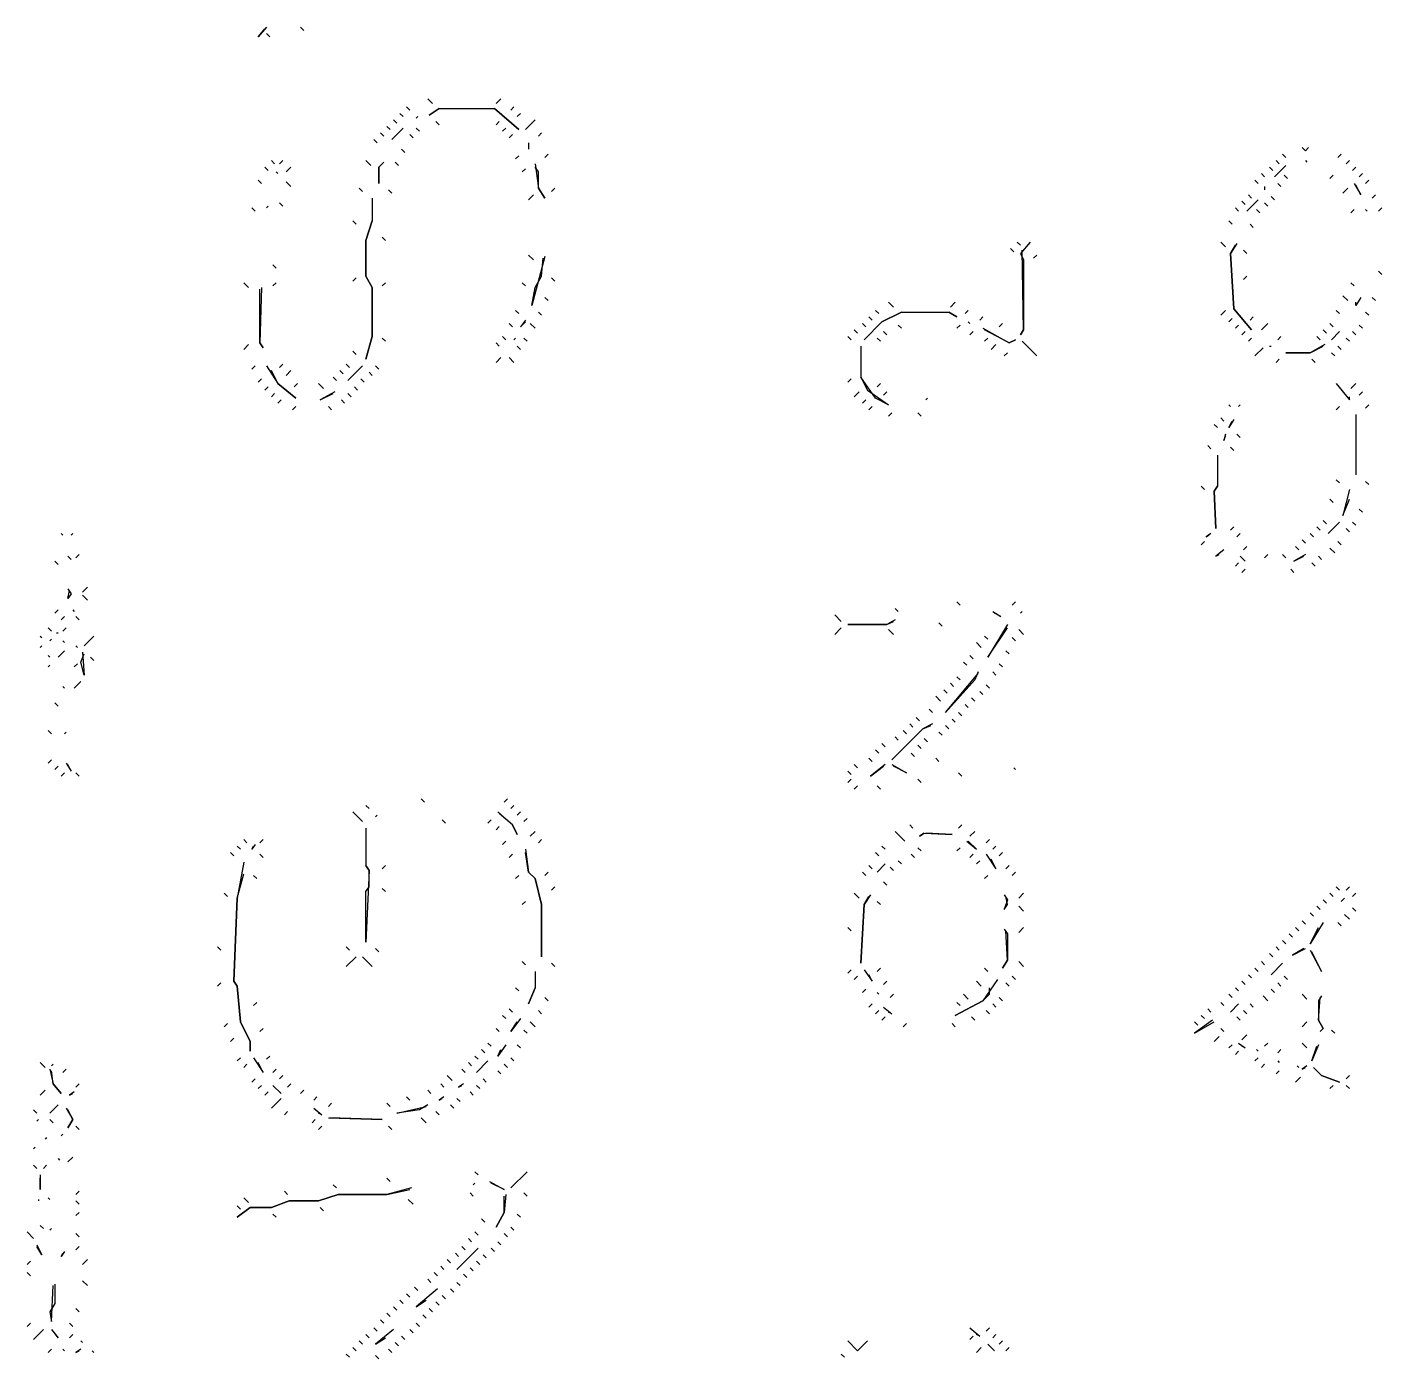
# Model space of a CAD drawing. Extents: x 1 to 2775, y -31 to 2075.
# Drawn here: x 538.8 to 677.5, y 503.7 to 640 of the extents above; entities that cross this region are included whole.
import ezdxf

# ---------------------------------------------------------------- set-up
doc = ezdxf.new("R2010")
doc.units = 0
doc.layers.add('LINEWORK', color=4, linetype='CONTINUOUS')

msp = doc.modelspace()

# ---------------------------------------------------------------- linework, layer by layer
at = {"layer": 'LINEWORK'}
for points in [[(563.3333, 640), (562.5, 639), (563.1667, 639.8333)], [(563.3333, 639.3333), (563.6667, 639)], [(566.8333, 640), (567.1667, 639.6667)], [(579.8333, 632.6667), (580.3333, 632.1667)], [(587.3333, 632.6667), (586.8333, 632.1667)], [(577, 631.1667), (577.3333, 630.8333)], [(577.6667, 631.8333), (578, 631.5)], [(581, 631.6667), (580, 631), (581, 631.6667), (586.6667, 631.6667), (589.1667, 629.5), (586.6667, 631.6667)], [(588.6667, 631.8333), (588.3333, 631.5)], [(589.3333, 631.1667), (589, 630.8333)], [(575.6667, 629.8333), (576, 629.5)], [(577.3333, 629.6667), (576.1667, 628.5)], [(576.3333, 630.5), (576.6667, 630.1667)], [(578.8333, 630.8333), (578.6667, 630.6667)], [(578.6667, 629.6667), (579, 629.3333)], [(580.6667, 630.3333), (581, 630)], [(587.1667, 630.3333), (586.8333, 630)], [(587.8333, 629.6667), (587.5, 629.3333)], [(590.8333, 630.5), (589.8333, 629.5)], [(574.3333, 628.5), (574.6667, 628.1667)], [(575, 629.1667), (575.3333, 628.8333)], [(578, 629), (578.3333, 628.6667)], [(588.5, 629), (588.1667, 628.6667)], [(590.1667, 628.1667), (590.1667, 627.5)], [(591.5, 629.1667), (591.1667, 628.8333)], [(577.1667, 627.5), (577.5, 627.1667)], [(589.1667, 626.8333), (588.8333, 626.5)], [(592.1667, 627), (591.8333, 626.6667)], [(667.3333, 627), (667.6667, 626.6667)], [(669.3333, 627.6667), (669.6667, 627.3333), (670, 627.6667), (669.6667, 627.3333)], [(673.3333, 627), (673, 626.6667)], [(563.1667, 625.6667), (563.5, 625.3333)], [(563.8333, 626.3333), (564.1667, 626)], [(565, 626.3333), (564.6667, 626)], [(565.8333, 625.6667), (565.3333, 625.1667)], [(573.5, 626.3333), (574, 625.8333)], [(575.3333, 626.1667), (574.8333, 625.6667), (574.8333, 624), (574.8333, 625.6667)], [(576.5, 626.1667), (576.8333, 625.8333)], [(589.8333, 625.5), (589.5, 625.1667)], [(590.8333, 626), (591.1667, 623.5), (591.8333, 622.5), (591.1667, 623.5), (591.1667, 625.1667), (590.8333, 625.6667)], [(666, 625.6667), (666.3333, 625.3333)], [(667.6667, 625.8333), (666.5, 624.6667)], [(666.6667, 626.3333), (667, 626)], [(669.6667, 626.3333), (669.8333, 626.1667)], [(674.1667, 626.3333), (673.8333, 626)], [(674.8333, 625.6667), (674.5, 625.3333)], [(562.5, 624.3333), (562.8333, 624)], [(564.3333, 625.1667), (564.5, 625)], [(565.3333, 624.1667), (565.8333, 623.6667)], [(664.5, 624.3333), (664.8333, 624)], [(665.1667, 625), (665.5, 624.6667)], [(667.5, 624.8333), (667.8333, 624.5)], [(672.5, 624.8333), (672.1667, 624.5)], [(675.5, 625), (675.1667, 624.6667)], [(676.1667, 624.3333), (675.8333, 624)], [(572.8333, 623.5), (573.1667, 623.1667)], [(575.8333, 623.3333), (576.1667, 623)], [(590.6667, 622.8333), (590.1667, 622.3333)], [(592.8333, 623.5), (592.5, 623.1667)], [(663.8333, 622.8333), (664.1667, 622.5)], [(665.5, 623.6667), (665.5, 623.3333)], [(666.1667, 622.6667), (666.5, 622.3333)], [(666.8333, 624), (667.1667, 623.6667)], [(674, 623.5), (673.5, 623)], [(674.6667, 624), (675.3333, 622.8333), (674.8333, 623.8333)], [(676.8333, 622.8333), (676.5, 622.5)], [(561.8333, 621.5), (562.1667, 621.1667)], [(563.5, 621.6667), (563.3333, 621.5)], [(564.6667, 622), (565, 621.6667)], [(574.1667, 622.5), (574.1667, 620.1667), (573.5, 618.1667), (573.5, 614.5), (574.1667, 613.3333), (574.1667, 608.3333), (573.5, 606), (574.1667, 608.3333), (574.1667, 613.3333), (573.5, 614.5), (573.5, 618.1667), (574.1667, 620.1667)], [(662.5, 621.5), (662.8333, 621.1667)], [(663.1667, 622.1667), (663.5, 621.8333)], [(664.8333, 622.3333), (663.6667, 621.1667)], [(664.6667, 621.3333), (665, 621)], [(665.5, 622), (665.8333, 621.6667)], [(674.6667, 621.3333), (674.3333, 621)], [(675.8333, 621.3333), (676, 621.1667)], [(677.5, 621.5), (677.1667, 621.1667)], [(572.1667, 620.1667), (572.5, 619.8333)], [(661.8333, 620.1667), (662.1667, 619.8333)], [(575.1667, 618.5), (575.5, 618.1667)], [(664, 619.8333), (664.3333, 619.5)], [(639.5, 617.3333), (639.8333, 617)], [(640.1667, 618), (640.5, 617.6667)], [(641.5, 618), (640.5, 616.8333), (640.8333, 616.1667), (640.8333, 609), (640.5, 608.5), (640.8333, 609), (640.6667, 617.1667)], [(661, 618), (661.5, 617.5)], [(662.6667, 617.8333), (662, 616.8333), (662.3333, 611.1667), (664.1667, 609), (662.3333, 611.1667), (662, 616.8333), (662.5, 617.6667)], [(663.3333, 617.1667), (663.6667, 616.8333)], [(590.1667, 616.6667), (590.6667, 616.1667)], [(591.8333, 616.5), (590.5, 611.5), (590.8333, 613.3333), (591.5, 614.5), (591.6667, 616.3333)], [(642.1667, 616.6667), (641.8333, 616.3333)], [(564, 615.6667), (564.3333, 615.3333)], [(572.5, 614.3333), (572.1667, 614)], [(592.5, 614.3333), (592.8333, 614)], [(663.6667, 614.5), (663.3333, 614.1667)], [(677.1667, 615), (677.5, 614.6667)], [(561, 613.8333), (561.5, 613.3333)], [(562.8333, 613.3333), (562.6667, 607.6667), (563, 607.1667), (562.6667, 607.6667), (562.6667, 613.1667)], [(564.3333, 613.8333), (564, 613.5)], [(575.5, 613.8333), (575.1667, 613.5)], [(589.5, 613.8333), (589.8333, 613.5)], [(674.3333, 613.8333), (674.6667, 613.5)], [(591.8333, 612.3333), (592.1667, 612)], [(627, 611.8333), (627.5, 611.3333)], [(633.8333, 611.8333), (633.3333, 611.3333)], [(673.5, 612.5), (674, 612)], [(675.3333, 612.3333), (674.8333, 611.5), (674.8333, 611.8333)], [(676.5, 612.3333), (676.8333, 612)], [(588.8333, 611), (589.1667, 610.6667)], [(591.1667, 610.8333), (591.5, 610.5)], [(628.3333, 610.8333), (626.3333, 609.8333), (624.5, 608), (626.3333, 609.8333), (628.3333, 610.8333), (633.1667, 610.8333), (634, 610.3333), (633.1667, 610.8333)], [(625, 610.3333), (625.3333, 610)], [(625.6667, 611), (626, 610.6667)], [(635.1667, 611), (634.8333, 610.6667)], [(636.6667, 610.3333), (636.3333, 610)], [(661.5, 611), (661, 610.5)], [(662.1667, 610.1667), (661.8333, 609.8333)], [(664.3333, 610.3333), (664, 610)], [(672.8333, 611), (673.1667, 610.6667)], [(675.8333, 610.8333), (676.1667, 610.5)], [(588.1667, 609.6667), (588.5, 609.3333)], [(589.8333, 610), (589.3333, 609.3333), (589.8333, 609.8333)], [(590.3333, 609.6667), (590.8333, 609.1667)], [(623.5, 609), (623.8333, 608.6667)], [(624.3333, 609.6667), (624.6667, 609.3333)], [(626.5, 608.8333), (626.8333, 608.5)], [(628, 609.5), (628.3333, 609.1667)], [(634.3333, 609.5), (634, 609.1667)], [(635.1667, 609.8333), (635.3333, 609.6667)], [(635.6667, 608.8333), (635.3333, 608.5)], [(636.6667, 609.1667), (639.3333, 607.6667), (640, 608), (639.3333, 607.6667), (636.8333, 609)], [(638.6667, 609.6667), (638.3333, 609.3333)], [(662.8333, 609.5), (662.5, 609.1667)], [(663.5, 608.8333), (663.1667, 608.5)], [(665.8333, 609.6667), (665.1667, 609)], [(671.5, 609), (671.8333, 608.6667)], [(672.1667, 609.6667), (672.5, 609.3333)], [(673.1667, 608.8333), (672.3333, 608)], [(674.5, 608.8333), (674.8333, 608.5)], [(675.1667, 609.5), (675.5, 609.1667)], [(561.5, 607.5), (561, 607)], [(575.1667, 608.1667), (575.5, 607.8333)], [(586.8333, 607.6667), (587.1667, 607.3333)], [(587.5, 608.3333), (587.8333, 608)], [(588.8333, 608.1667), (588.6667, 608)], [(589.6667, 608.1667), (590, 607.8333)], [(622.8333, 608.3333), (623.1667, 608)], [(625.8333, 608.1667), (626.1667, 607.8333)], [(637.1667, 608.1667), (636.8333, 607.8333)], [(638, 607.5), (637.5, 607)], [(640.6667, 607.8333), (642.1667, 606.3333)], [(664.1667, 608.1667), (663.8333, 607.8333)], [(667.1667, 608.3333), (666.8333, 608)], [(671.6667, 607.5), (670.1667, 606.6667), (667.6667, 606.6667), (670.1667, 606.6667), (671.5, 607.3333)], [(670.8333, 608.3333), (671.1667, 608)], [(673.8333, 608.1667), (674.1667, 607.8333)], [(572.1667, 606.8333), (572.5, 606.5)], [(587.3333, 606.1667), (586.8333, 605.6667)], [(588.1667, 606.1667), (588.6667, 605.6667)], [(589, 607.3333), (589.3333, 607)], [(624.1667, 607.3333), (624.1667, 604.1667), (624.8333, 602.8333), (627, 601.3333), (625.6667, 602), (624.1667, 604.1667)], [(639.1667, 606.6667), (638.8333, 606.3333)], [(665.3333, 607.1667), (664.5, 606.3333)], [(666, 607.3333), (666.1667, 607.3333)], [(667, 606), (666.6667, 605.6667)], [(670.3333, 606), (670.6667, 605.6667)], [(672.3333, 606.6667), (672.6667, 606.3333)], [(673, 607.3333), (673.3333, 607)], [(562.1667, 605.3333), (561.8333, 605)], [(563.3333, 605.3333), (564.5, 603.5), (566.3333, 602), (564.5, 603.5), (563.8333, 604.8333)], [(565, 605.5), (564.6667, 605.1667)], [(565.8333, 604.8333), (565.3333, 604.3333)], [(570.8333, 604.8333), (571.1667, 604.5)], [(571.5, 605.5), (571.8333, 605.1667)], [(573.1667, 605.3333), (571.6667, 603.8333)], [(573.8333, 604.6667), (574.1667, 604.3333)], [(574.5, 605.3333), (574.8333, 605)], [(562.8333, 604), (562.5, 603.6667)], [(566.5, 603.5), (566.1667, 603.1667)], [(568.6667, 603.5), (569.1667, 603)], [(570.1667, 604.1667), (570.5, 603.8333)], [(573, 604), (573.3333, 603.6667)], [(623.1667, 604), (622.8333, 603.6667)], [(626.1667, 603.5), (625.8333, 603.1667)], [(672.8333, 603.5), (674.1667, 601.8333), (674.1667, 602.1667)], [(674.8333, 603.5), (674.3333, 603)], [(563.5, 603.1667), (563.1667, 602.8333)], [(564.1667, 602.5), (563.8333, 602.1667)], [(564.8333, 601.8333), (564.5, 601.5)], [(570.3333, 602.6667), (568.8333, 601.8333), (570.1667, 602.5)], [(571, 601.8333), (571.3333, 601.5)], [(571.6667, 602.5), (572, 602.1667)], [(572.3333, 603.1667), (572.6667, 602.8333)], [(624, 602.6667), (623.5, 602.1667)], [(624.6667, 601.8333), (624.3333, 601.5)], [(626.8333, 602.6667), (626.5, 602.3333)], [(631, 602), (630.8333, 601.8333)], [(675.5, 602.6667), (675.1667, 602.3333)], [(566.3333, 601.1667), (566, 600.8333)], [(569.6667, 601.1667), (570, 600.8333)], [(625.3333, 601.1667), (625, 600.8333)], [(627.3333, 600.5), (627, 600.1667)], [(630, 600.5), (630.3333, 600.1667)], [(661.8333, 601.3333), (662, 601.1667)], [(663, 601.3333), (662.8333, 601.1667)], [(673.1667, 601.1667), (672.8333, 600.8333)], [(676.1667, 601.3333), (675.8333, 601)], [(660.3333, 599.3333), (660.6667, 599)], [(661, 600), (661.3333, 599.6667)], [(662.3333, 599.8333), (661.8333, 599), (662.1667, 599.6667)], [(674.8333, 600.3333), (674.8333, 594.1667)], [(661.5, 598.3333), (661.3333, 597.6667), (661.5, 598.1667)], [(662.6667, 598.3333), (663, 598)], [(659.6667, 597.1667), (660, 596.8333)], [(662, 597), (662.3333, 596.6667)], [(660.6667, 596.1667), (660.6667, 593), (660.3333, 592.5), (660.5, 588.6667), (660.3333, 592.5), (660.6667, 593)], [(672.8333, 593.6667), (673.1667, 593.3333)], [(675.8333, 593.5), (676.1667, 593.1667)], [(659, 593), (659.3333, 592.6667)], [(674.1667, 592.6667), (673.5, 590), (674.1667, 591.6667)], [(672.1667, 591.6667), (672.5, 591.3333)], [(671.5, 589.5), (671.8333, 589.1667)], [(675.1667, 590.6667), (675.5, 590.3333)], [(542.3333, 588.1667), (542.5, 588)], [(543.5, 588.1667), (543.3333, 588)], [(660, 588.1667), (659.5, 587.8333), (659.8333, 588)], [(662.3333, 588.8333), (662, 588.5)], [(663, 588.1667), (662.6667, 587.8333)], [(670.1667, 588.1667), (670.5, 587.8333)], [(670.8333, 588.8333), (671.1667, 588.5)], [(673.1667, 589.3333), (672, 588.1667)], [(673.8333, 588.6667), (674.1667, 588.3333)], [(674.5, 589.3333), (674.8333, 589)], [(659.3333, 587.3333), (659, 587)], [(663.6667, 586.8333), (663.3333, 586.5)], [(668.6667, 586.8333), (669, 586.5)], [(669.3333, 587.5), (669.6667, 587.1667)], [(672.1667, 586.6667), (672.6667, 586.1667)], [(673, 587.3333), (673.3333, 587)], [(541.6667, 585.3333), (542, 585)], [(543, 585.8333), (543.3333, 585.5)], [(544.1667, 586), (543.8333, 585.6667)], [(661.3333, 586.5), (660.5, 585.8333), (660.8333, 586)], [(663, 585.8333), (663.5, 585.3333)], [(665.8333, 586), (665.5, 585.6667)], [(667.3333, 586), (667.6667, 585.6667)], [(669.6667, 586), (668.5, 585.3333), (669.5, 585.8333)], [(671, 585.8333), (671.3333, 585.5)], [(662.8333, 585.1667), (662.5, 584.8333)], [(663.5, 584.5), (663.1667, 584.1667)], [(668.1667, 584.5), (668.5, 584.1667)], [(670.3333, 585.1667), (670.6667, 584.8333)], [(543, 582.5), (543.3333, 582), (543, 581.5), (543.1667, 582.3333)], [(545, 582.6667), (544.5, 582.1667)], [(544.5, 581.8333), (545, 581.3333)], [(634, 581.1667), (634.3333, 580.8333)], [(640, 581.1667), (639.6667, 580.8333)], [(542, 580.3333), (541.6667, 580)], [(542.6667, 579.6667), (542.3333, 579.3333)], [(543.5, 580.3333), (543.6667, 580.1667)], [(543.8333, 579.6667), (544.1667, 579.3333)], [(621.5, 579.8333), (622.1667, 579.1667)], [(627.6667, 580.5), (628, 580.1667)], [(637.6667, 580.1667), (638.5, 579.6667), (637.8333, 580)], [(640.6667, 580.1667), (640.5, 580)], [(541, 578.5), (541.3333, 578.1667)], [(542.8333, 578.5), (542.5, 578.1667)], [(622.1667, 578.5), (621.5, 577.8333)], [(627.6667, 579.3333), (626.8333, 578.8333), (622.8333, 578.8333), (626.8333, 578.8333), (627.5, 579.1667)], [(627, 578.3333), (627.5, 577.8333)], [(632.1667, 579), (632.5, 578.6667)], [(639.1667, 578.8333), (637.1667, 575.5), (639.1667, 578.5)], [(640.3333, 578.3333), (640.8333, 577.8333)], [(540.1667, 577.6667), (540.3333, 577.5)], [(541.3333, 577.3333), (541.1667, 577.1667)], [(541.8333, 578), (542, 578)], [(542.5, 577.1667), (542.6667, 577)], [(545.6667, 577.6667), (544.6667, 576.6667)], [(636, 577), (636.5, 576.5)], [(636.8333, 577.6667), (637.1667, 577.3333)], [(639.6667, 577.5), (640, 577.1667)], [(540.3333, 576.6667), (540.1667, 576.5)], [(541, 575.6667), (541.1667, 575.5)], [(542.6667, 576.1667), (542, 575.5)], [(543.8333, 576.6667), (544, 576.5)], [(544.5, 576), (544.6667, 573.6667), (544.3333, 575), (544.6667, 575.8333)], [(545.3333, 575.5), (545.6667, 575.1667)], [(635.3333, 575.6667), (635.6667, 575.3333)], [(639, 576.1667), (639.3333, 575.8333)], [(541.1667, 574.6667), (541, 574.5)], [(544, 574.8333), (543.6667, 574.5)], [(634.6667, 575), (635, 574.6667)], [(638.3333, 574.8333), (638.6667, 574.5)], [(544.3333, 573), (543.6667, 572.3333)], [(636.1667, 574), (635.8333, 573.1667), (632.8333, 569.8333), (636.1667, 573.8333)], [(633.3333, 572.8333), (633.6667, 572.5)], [(634, 573.5), (634.3333, 573.1667)], [(637.6667, 574), (638, 573.6667)], [(542.5, 572.5), (542.6667, 572.3333)], [(631.8333, 571.5), (632.3333, 571)], [(632.6667, 572.1667), (633, 571.8333)], [(635.5, 571.3333), (635.8333, 571)], [(636.3333, 572), (636.6667, 571.6667)], [(637, 572.6667), (637.3333, 572.3333)], [(541.6667, 570.8333), (542, 570.5)], [(631.1667, 570.1667), (631.5, 569.8333)], [(634.8333, 570.6667), (635.1667, 570.3333)], [(631.5, 568.6667), (630.5, 568.1667), (627.3333, 565), (630.5, 568.1667), (631.3333, 568.5)], [(629.1667, 568.6667), (629.5, 568.3333)], [(629.8333, 569.3333), (630.1667, 569)], [(633.5, 569.1667), (633.8333, 568.8333)], [(634.1667, 569.8333), (634.5, 569.5)], [(541, 568), (541.3333, 567.6667)], [(542.8333, 567.8333), (542.6667, 567.6667)], [(627.6667, 567.3333), (628, 567)], [(628.5, 568), (628.8333, 567.6667)], [(630.6667, 567.1667), (631, 566.8333)], [(632.1667, 567.8333), (632.5, 567.5)], [(632.8333, 568.5), (633.1667, 568.1667)], [(625.6667, 566), (626, 565.6667)], [(626.3333, 566.6667), (626.6667, 566.3333)], [(630, 566.5), (630.3333, 566.1667)], [(541.3333, 565), (541, 564.6667)], [(542.8333, 564.6667), (543.3333, 563.8333), (543, 564.5)], [(623.5, 564.5), (623.8333, 564.1667)], [(625, 565.1667), (625.3333, 564.8333)], [(626.6667, 564.5), (625.1667, 563.3333), (626.5, 564.3333)], [(627.3333, 564.5), (628.8333, 563.6667), (627.5, 564.3333)], [(629.3333, 565.6667), (629.6667, 565.3333)], [(631.8333, 565.1667), (632.1667, 564.8333)], [(542, 564.3333), (541.6667, 564)], [(542.6667, 563.6667), (542.3333, 563.3333)], [(543.8333, 563.6667), (544.1667, 563.3333)], [(622.8333, 563.8333), (623.1667, 563.5)], [(623.1667, 563), (622.8333, 562.6667)], [(630, 563), (630.3333, 562.6667)], [(634.1667, 563.6667), (634.5, 563.3333)], [(639.8333, 564.1667), (640, 564)], [(623.8333, 562.3333), (623.5, 562)], [(625.8333, 562.3333), (626.1667, 562)], [(573.5, 560.3333), (573.8333, 560)], [(579.1667, 561), (579.5, 560.6667)], [(588, 561), (587.6667, 560.6667)], [(588.6667, 560.3333), (588.3333, 560)], [(572.1667, 559.6667), (573.1667, 558.6667)], [(574.6667, 559.3333), (574.5, 559.1667)], [(581.3333, 558.8333), (581.6667, 558.5)], [(586.3333, 558.8333), (586, 558.5)], [(587, 559.6667), (588.5, 558.3333), (589, 557.3333), (588.5, 558.3333), (587.1667, 559.5)], [(589.3333, 559.6667), (589, 559.3333)], [(590, 559), (589.6667, 558.6667)], [(573.5, 558), (573.5, 554.1667), (573.8333, 553.6667), (573.5, 546.3333), (573.5, 551.5), (573.8333, 552), (573.8333, 553.6667), (573.5, 554.1667)], [(587.1667, 558.1667), (586.8333, 557.8333)], [(590.8333, 557.6667), (590.3333, 557.1667)], [(627.6667, 557.6667), (628.6667, 556.6667)], [(629.1667, 558.3333), (629.5, 558)], [(630.6667, 557.5), (630.1667, 557.1667), (630.6667, 557.5), (633.5, 557.3333), (630.8333, 557.5)], [(634.5, 558.3333), (634.1667, 558)], [(635.8333, 557.6667), (635.3333, 557.1667)], [(560.3333, 556.1667), (560.6667, 555.8333)], [(561, 556.8333), (561.3333, 556.5)], [(562.1667, 556.3333), (561.8333, 555.8333), (562, 556.1667)], [(563, 556.8333), (562.6667, 556.5)], [(587.8333, 556.6667), (587.5, 556.3333)], [(591.5, 556.8333), (591.1667, 556.5)], [(626.3333, 556.1667), (626.6667, 555.8333)], [(635, 556.6667), (636, 555.8333), (635.1667, 556.6667)], [(637.3333, 556.8333), (637, 556.5)], [(638, 556.1667), (637.6667, 555.8333)], [(559.6667, 555.5), (560, 555.1667)], [(562.6667, 555.3333), (563, 555)], [(588.5, 555.3333), (588.1667, 555)], [(589.8333, 555.8333), (590.1667, 553.5), (590.8333, 552.8333), (591.5, 550.1667), (591.5, 544.8333), (591.5, 550.1667), (590.8333, 552.8333), (590.1667, 553.5), (589.8333, 555.5)], [(625.6667, 555.5), (626, 555.1667)], [(629.3333, 555.3333), (629.6667, 555)], [(630, 556), (630.3333, 555.6667)], [(634.3333, 556), (634, 555.6667)], [(635.6667, 555.3333), (635.3333, 555)], [(637, 555.3333), (638, 553.8333), (637.5, 554.8333)], [(638.6667, 555.5), (638.3333, 555.1667)], [(561, 554.5), (560.3333, 550.8333), (560, 542.3333), (560.3333, 541.8333), (560.6667, 538.1667), (561.6667, 536.1667), (561.6667, 535.1667), (561.6667, 536.1667), (560.6667, 538.1667), (560.3333, 541.8333), (560, 542.3333), (560.3333, 550.8333), (561, 553.3333)], [(575.5, 554.1667), (575.1667, 553.8333)], [(592.1667, 553.5), (591.8333, 553.1667)], [(624.3333, 553.5), (624.6667, 553.1667)], [(625, 554.1667), (625.3333, 553.8333)], [(626.6667, 554.3333), (625.8333, 553.5)], [(627.1667, 554), (627.5, 553.6667)], [(628, 554.6667), (628.3333, 554.3333)], [(636.3333, 554.6667), (636, 554.3333)], [(639.3333, 554.1667), (639, 553.8333)], [(640, 553.5), (639.6667, 553.1667)], [(562, 553.1667), (562.3333, 552.8333)], [(589.1667, 553.1667), (588.8333, 552.8333)], [(592.8333, 552), (592.5, 551.6667)], [(626.5, 552.5), (626.8333, 552.1667)], [(637.1667, 553.1667), (636.8333, 552.8333)], [(672.8333, 552), (673.1667, 551.6667)], [(674.1667, 552), (673.8333, 551.6667)], [(559, 551.3333), (559.3333, 551)], [(575.1667, 551.8333), (575.5, 551.5)], [(623.5, 551.3333), (624, 550.8333)], [(625.1667, 551.1667), (624.5, 550.1667), (624.1667, 544.1667), (624.5, 550.1667), (625, 551)], [(638.8333, 551.1667), (639.1667, 550.6667), (638.8333, 549.6667), (639.1667, 550.1667), (639, 551)], [(640.8333, 551.3333), (640.3333, 550.8333)], [(671.5, 550.6667), (671.8333, 550.3333)], [(672.1667, 551.3333), (672.5, 551)], [(673.6667, 550.8333), (673.3333, 550.5)], [(674.8333, 551.3333), (674.5, 551)], [(589.8333, 550.5), (589.5, 550.1667)], [(625.8333, 550.5), (626.1667, 550.1667)], [(640.3333, 550), (640.8333, 549.5)], [(670.1667, 549.3333), (670.5, 549)], [(670.8333, 550), (671.1667, 549.6667)], [(673.6667, 549.1667), (674.1667, 548.6667)], [(674.5, 549.8333), (674.8333, 549.5)], [(622.8333, 547.8333), (623.1667, 547.5)], [(640.8333, 547.8333), (640.3333, 547.3333)], [(668.6667, 547.8333), (669, 547.5)], [(669.3333, 548.5), (669.6667, 548.1667)], [(671.5, 548.3333), (670.1667, 546.1667), (671, 547.8333)], [(673, 548.3333), (673.3333, 548)], [(638.8333, 547.6667), (639.1667, 547.1667), (639.1667, 544.5), (638.6667, 543.6667), (639.1667, 544.5), (639, 547.5)], [(667.3333, 546.5), (667.6667, 546.1667)], [(668, 547.1667), (668.3333, 546.8333)], [(558.3333, 545.8333), (558.6667, 545.5)], [(571.5, 545.8333), (571.8333, 545.5)], [(574.5, 545.6667), (574.8333, 545.3333)], [(666, 545.1667), (666.3333, 544.8333)], [(666.6667, 545.8333), (667, 545.5)], [(669.5, 545.6667), (668.3333, 545), (669.6667, 545.6667)], [(670.1667, 545.5), (671.3333, 543.3333), (670.3333, 545.3333)], [(572.5, 544.8333), (571.5, 543.8333)], [(573.1667, 544.8333), (574.1667, 543.8333)], [(589.5, 544.3333), (589.8333, 544)], [(592.5, 544.1667), (592.8333, 543.8333)], [(626.1667, 543.6667), (625.8333, 543.3333)], [(636.8333, 543.6667), (637.1667, 543.3333)], [(640.3333, 544.3333), (640.8333, 543.8333)], [(664.5, 543.6667), (664.8333, 543.3333)], [(665.1667, 544.3333), (665.5, 544)], [(667.3333, 544.1667), (666.1667, 543)], [(590.8333, 543.3333), (590.8333, 541.6667), (590.1667, 540), (590.8333, 541.6667)], [(623.1667, 543.5), (622.8333, 543.1667)], [(623.8333, 542.8333), (623.5, 542.5)], [(624.5, 543.5), (625.3333, 542.3333), (625, 543)], [(626.8333, 542.3333), (626.5, 542)], [(638.1667, 542.5), (636.6667, 540.3333), (633.8333, 538.8333), (636.6667, 540.3333), (637.3333, 541), (637.3333, 541.6667)], [(636, 542.3333), (636.5, 541.8333)], [(639.6667, 542.8333), (640, 542.5)], [(663.1667, 542.3333), (663.5, 542)], [(663.8333, 543), (664.1667, 542.6667)], [(667.5, 542.8333), (667.8333, 542.5)], [(558.6667, 542.1667), (558.3333, 541.8333)], [(588.8333, 541.6667), (589.1667, 541.3333)], [(624.6667, 541.5), (624.3333, 541.1667)], [(625.8333, 541.1667), (626, 541)], [(627.5, 541), (627.1667, 540.6667)], [(634.6667, 541), (635.1667, 540.5)], [(639, 542.1667), (639.3333, 541.8333)], [(661.8333, 541), (662.1667, 540.6667)], [(662.5, 541.6667), (662.8333, 541.3333)], [(665.3333, 540.8333), (665.8333, 540.3333)], [(666.1667, 541.5), (666.5, 541.1667)], [(666.8333, 542.1667), (667.1667, 541.8333)], [(669.3333, 541), (669.8333, 540.5)], [(671.3333, 540.8333), (671, 540.3333), (671, 538.3333), (671.5, 537.5), (671.1667, 537.1667), (671.5, 537.5), (671, 538.3333), (671.1667, 540.6667)], [(562.3333, 540.1667), (562, 539.8333)], [(588.1667, 539.5), (588.5, 539.1667)], [(591.8333, 540.6667), (592.1667, 540.3333)], [(625.3333, 540), (625, 539.6667)], [(626.5, 539.6667), (627.3333, 539), (627, 539.1667)], [(634, 540.1667), (634.3333, 539.8333)], [(637.6667, 540), (638, 539.6667)], [(638.3333, 540.6667), (638.6667, 540.3333)], [(659.6667, 539.5), (660, 539.1667)], [(661, 540.1667), (661.3333, 539.8333)], [(662.8333, 540), (662, 539.1667)], [(664, 540), (664.3333, 539.6667)], [(587.5, 538.8333), (587.8333, 538.5)], [(589.3333, 538.5), (588.3333, 537.1667), (589, 538.1667)], [(590.3333, 538.1667), (590.8333, 537.6667)], [(591.1667, 539.3333), (591.5, 539)], [(626, 539.3333), (625.6667, 539)], [(626.6667, 538.6667), (626.3333, 538.3333)], [(635.5, 538.6667), (635.8333, 538.3333)], [(637, 539.3333), (637.3333, 539)], [(660.1667, 538.3333), (658.3333, 537), (660.3333, 538.1667)], [(658.3333, 538.1667), (658.6667, 537.8333)], [(659, 538.8333), (659.3333, 538.5)], [(662.6667, 538.6667), (663, 538.3333)], [(663.3333, 539.3333), (663.6667, 539)], [(669.8333, 538.1667), (669.3333, 537.6667)], [(559.3333, 538), (559, 537.6667)], [(563, 537.5), (562.6667, 537.1667)], [(586.8333, 537.5), (587.1667, 537.1667)], [(589.6667, 537.3333), (590, 537)], [(628.8333, 538), (628.5, 537.6667)], [(633.5, 538), (633.8333, 537.6667)], [(660.8333, 536.6667), (660.3333, 536.1667)], [(661, 537.5), (661.3333, 537.1667)], [(663.6667, 536.8333), (663.1667, 536.3333)], [(672.3333, 537.3333), (672.6667, 537)], [(560, 536.5), (559.6667, 536.1667)], [(585.3333, 535.3333), (585.6667, 535)], [(586, 536), (586.3333, 535.6667)], [(587.8333, 535.8333), (587, 534.6667), (587.3333, 535.3333)], [(589, 535.8333), (589.3333, 535.5)], [(662.1667, 535.8333), (661.8333, 535.5)], [(662.8333, 536), (663.5, 535.5), (663.1667, 535.6667)], [(664.6667, 535.3333), (664.8333, 535.1667)], [(665.8333, 536), (665.5, 535.6667)], [(667.1667, 535.3333), (666.8333, 535)], [(669.3333, 536), (669.8333, 535.5)], [(671, 535.8333), (670.3333, 534.1667), (670.8333, 535.6667)], [(540.1667, 534), (540.6667, 533.5)], [(560.6667, 534.5), (560.3333, 534.1667)], [(562, 534.5), (563, 533), (562.5, 534)], [(563.6667, 534.6667), (563.3333, 534.3333)], [(584, 534), (584.3333, 533.6667)], [(584.6667, 534.6667), (585, 534.3333)], [(586, 534.1667), (584.8333, 533)], [(588.3333, 534.5), (588.6667, 534.1667)], [(662.8333, 535.1667), (662.5, 534.8333)], [(664.8333, 534.5), (664.5, 534.1667)], [(666.8333, 534.1667), (667, 534)], [(541.1667, 533.3333), (541.5, 531.8333), (542.3333, 530.8333), (541.5, 531.8333), (541.3333, 533.1667)], [(541.5, 533.8333), (541.3333, 533.6667)], [(542.8333, 533.3333), (542.5, 533)], [(561.3333, 533.8333), (561, 533.5)], [(564.3333, 533.3333), (564, 533)], [(565, 532.6667), (564.6667, 532.3333)], [(581.8333, 532.6667), (582.3333, 532.1667)], [(583.3333, 533.3333), (583.6667, 533)], [(587, 533.1667), (587.3333, 532.8333)], [(587.6667, 533.8333), (588, 533.5)], [(665.5, 533.8333), (665.1667, 533.5)], [(667, 533.1667), (666.6667, 532.8333)], [(669.1667, 532.5), (668.6667, 532)], [(668.8333, 533.6667), (669, 533.5)], [(669.8333, 533.6667), (669.3333, 533.3333), (669.6667, 533.5)], [(670.5, 533.5), (671.3333, 532.6667), (673.1667, 532), (671.3333, 532.6667)], [(674.1667, 532.6667), (673.8333, 532.3333)], [(540.6667, 531.1667), (540.1667, 530.6667)], [(544.1667, 531.8333), (543.8333, 531.5)], [(562.1667, 532.3333), (561.8333, 532)], [(562.8333, 531.6667), (562.5, 531.3333)], [(564, 531.6667), (564.8333, 530.8333)], [(565.8333, 531.8333), (565.5, 531.5)], [(567.1667, 531.1667), (566.8333, 530.8333)], [(579.8333, 531.1667), (580.1667, 530.8333)], [(581.1667, 531.8333), (581.5, 531.5)], [(583.5, 531.8333), (583, 531.5), (583.3333, 531.6667)], [(584.8333, 531.6667), (585.1667, 531.3333)], [(585.5, 532.3333), (585.8333, 532)], [(672.5, 531.6667), (672.1667, 531.3333)], [(673.8333, 531.6667), (674.1667, 531.3333)], [(543.6667, 531), (543.1667, 530.6667), (543.5, 530.8333)], [(563.5, 531), (563.1667, 530.6667)], [(564.8333, 530.3333), (563.8333, 529.3333)], [(568.5, 530.5), (568.1667, 530.1667)], [(570, 529.8333), (569.6667, 529.5)], [(575.6667, 529.8333), (576, 529.5)], [(577.6667, 530.5), (578, 530.1667)], [(581.5, 530.5), (581, 530.1667), (581.3333, 530.3333)], [(582.8333, 530.3333), (583.1667, 530)], [(584.1667, 531), (584.5, 530.6667)], [(539.5, 529.1667), (539.8333, 528.8333)], [(542, 529.6667), (541.1667, 528.8333)], [(542.8333, 529.3333), (543.5, 528.1667), (543, 527.3333), (543.5, 528.1667), (543, 529.1667)], [(565.5, 529), (565.1667, 528.6667)], [(568.1667, 529.3333), (569, 528.6667), (568.6667, 528.8333)], [(569.6667, 528.3333), (575.1667, 528.1667), (569.8333, 528.3333)], [(579.8333, 529.6667), (579, 529.1667), (576.6667, 528.8333), (579.6667, 529.5)], [(579.1667, 528.3333), (579.6667, 527.8333)], [(580.6667, 529), (581, 528.6667)], [(582.1667, 529.6667), (582.5, 529.3333)], [(540, 528.1667), (539.8333, 528)], [(541.1667, 528.1667), (541.5, 527.8333)], [(543.8333, 527.5), (544.1667, 527.1667)], [(568.3333, 528.1667), (568, 527.8333)], [(569, 527.5), (568.6667, 527.1667)], [(575.8333, 527.5), (576.1667, 527.1667)], [(540.8333, 526.3333), (540.6667, 526.1667)], [(542.5, 526.6667), (542.3333, 526.5)], [(539.6667, 525.3333), (539.5, 525.1667)], [(542, 524.1667), (542.1667, 524)], [(543.5, 524.3333), (543, 523.8333)], [(539.5, 523.5), (539.8333, 523.1667)], [(540.8333, 523.5), (540.5, 523.1667)], [(584.6667, 522.8333), (585, 522.5)], [(590, 522.8333), (588.3333, 521.1667)], [(540.1667, 522.5), (540.1667, 521), (540.1667, 522.1667)], [(570.1667, 521.5), (570.5, 521.1667)], [(575.6667, 522.1667), (576, 521.8333)], [(584.6667, 521.6667), (584.5, 521.5)], [(586.1667, 521.8333), (587.6667, 521), (586.3333, 521.6667)], [(541, 520.1667), (541.1667, 520)], [(544.1667, 520.8333), (543.8333, 520.5)], [(578.1667, 521.1667), (575.6667, 520.5), (570.6667, 520.5), (568.6667, 519.8333), (565.6667, 519.8333), (563.8333, 519.1667), (561.6667, 519.1667), (560.3333, 518.1667), (561.6667, 519.1667), (563.8333, 519.1667), (565.6667, 519.8333), (568.6667, 519.8333), (570.6667, 520.5), (575.6667, 520.5), (578, 521)], [(561, 520.1667), (561.5, 519.6667)], [(565.1667, 520.8333), (565.5, 520.5)], [(584.1667, 520.6667), (584.5, 520.3333)], [(587.8333, 520.5), (587.6667, 518.6667), (586.8333, 517.1667), (587.6667, 518.6667), (587.6667, 520.3333)], [(589.6667, 520.6667), (590, 520.3333)], [(540, 520), (540, 519.8333)], [(543.8333, 519.8333), (544.1667, 519.5)], [(544.1667, 518.6667), (543.8333, 518.3333)], [(560.3333, 519.3333), (560.6667, 519)], [(568.8333, 519.1667), (569.1667, 518.8333)], [(577.8333, 520), (578.3333, 519.5)], [(540.1667, 517.3333), (540.5, 517)], [(564, 518.5), (564.3333, 518.1667)], [(585.3333, 518), (585.6667, 517.6667)], [(589, 518.5), (589.3333, 518.1667)], [(538.8333, 516.6667), (539.5, 516)], [(541.3333, 517), (541.1667, 516.8333)], [(543.8333, 516.5), (544.1667, 516.1667)], [(584, 516), (584.3333, 515.6667)], [(584.6667, 516.6667), (585, 516.3333)], [(587.6667, 516.5), (588, 516.1667)], [(588.3333, 517.1667), (588.6667, 516.8333)], [(539.8333, 515.3333), (540.3333, 514.3333), (539.8333, 515.1667)], [(542.6667, 514.6667), (542.3333, 514.1667), (542.5, 514.5)], [(544.1667, 515.1667), (543.8333, 514.8333)], [(582.6667, 514.5), (583, 514.1667)], [(585, 515), (582.8333, 512.8333)], [(583.3333, 515.1667), (583.6667, 514.8333)], [(586.3333, 515), (586.6667, 514.6667)], [(587, 515.6667), (587.3333, 515.3333)], [(539.1667, 513.6667), (538.8333, 513.3333)], [(545, 513.8333), (544.5, 513.3333)], [(581.1667, 513.1667), (581.5, 512.8333)], [(581.8333, 513.8333), (582.1667, 513.5)], [(584.8333, 513.6667), (585.1667, 513.3333)], [(585.5, 514.3333), (585.8333, 514)], [(538.8333, 512.5), (539.1667, 512.1667)], [(579.8333, 511.8333), (580.1667, 511.5)], [(580.5, 512.5), (580.8333, 512.1667)], [(583.5, 512.3333), (583.8333, 512)], [(584.1667, 513), (584.5, 512.6667)], [(541.6667, 511.3333), (541.6667, 509.3333), (541.1667, 508.5), (541.3333, 507.5), (541.5, 511.1667)], [(544.5, 511.6667), (545, 511.1667)], [(577.6667, 510.3333), (578, 510)], [(578.5, 511), (578.8333, 510.6667)], [(580.8333, 510.8333), (578.6667, 509), (579.6667, 509.6667)], [(582.1667, 510.8333), (582.5, 510.5)], [(582.8333, 511.5), (583.1667, 511.1667)], [(576.3333, 509), (576.6667, 508.6667)], [(577, 509.6667), (577.3333, 509.3333)], [(580.6667, 509.5), (581, 509.1667)], [(581.3333, 510.1667), (581.6667, 509.8333)], [(543.8333, 508.8333), (544.1667, 508.5)], [(575, 507.6667), (575.3333, 507.3333)], [(575.6667, 508.3333), (576, 508)], [(579.3333, 508.1667), (579.6667, 507.8333)], [(580, 508.8333), (580.3333, 508.5)], [(539.1667, 507.3333), (538.8333, 507)], [(540.5, 506.6667), (539.5, 505.6667)], [(541.3333, 506.6667), (542, 505.8333), (541.5, 506.5)], [(543.1667, 507.3333), (543.5, 507)], [(543.5, 506.1667), (543.1667, 505.8333)], [(573.5, 506.1667), (573.8333, 505.8333)], [(574.3333, 506.8333), (574.6667, 506.5)], [(576.3333, 506.6667), (574.5, 505.1667), (575.5, 505.8333)], [(578, 506.6667), (578.3333, 506.3333)], [(578.6667, 507.3333), (579, 507)], [(635.3333, 506.8333), (636.3333, 506), (636, 506.1667)], [(637.3333, 506.8333), (637, 506.5)], [(638, 506.1667), (637.6667, 505.8333)], [(544.3333, 505.5), (544.5, 505.3333)], [(572.1667, 504.8333), (572.5, 504.5)], [(572.8333, 505.5), (573.1667, 505.1667)], [(576.5, 505.3333), (576.8333, 505)], [(577.1667, 506), (577.5, 505.6667)], [(622.8333, 505.5), (623.8333, 504.5), (624.8333, 505.5), (623.8333, 504.5)], [(635.6667, 506), (635.3333, 505.6667)], [(636.5, 504.8333), (636, 504.3333)], [(637.1667, 505.1667), (637.8333, 504.5)], [(638.6667, 505.5), (638.3333, 505.1667)], [(639.3333, 504.8333), (639, 504.5)], [(541.3333, 504.6667), (541, 504.3333)], [(542.5, 504.6667), (542.6667, 504.5)], [(544.3333, 504.6667), (543.8333, 504.3333), (544.1667, 504.5)], [(545.5, 504.5), (545.6667, 504.3333)], [(571.5, 504.1667), (571.8333, 503.8333)], [(574.5, 504), (574.8333, 503.6667)], [(575.8333, 504.6667), (576.1667, 504.3333)], [(622.1667, 504.1667), (622.5, 503.8333)]]:
    msp.add_lwpolyline(points, dxfattribs=at)

doc.saveas('drawing.dxf')
